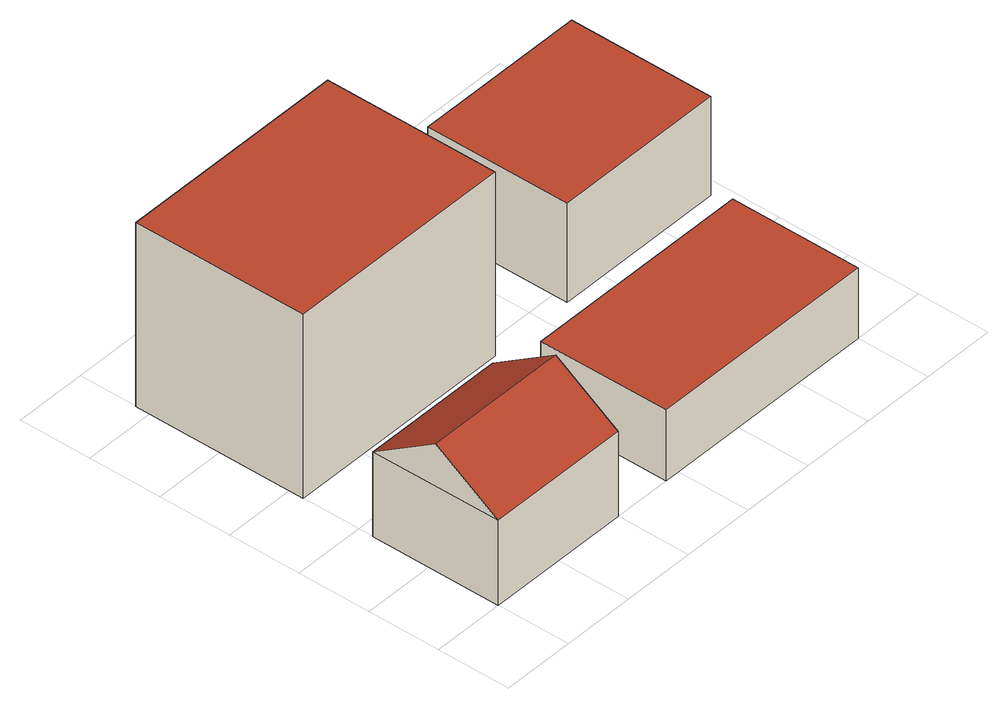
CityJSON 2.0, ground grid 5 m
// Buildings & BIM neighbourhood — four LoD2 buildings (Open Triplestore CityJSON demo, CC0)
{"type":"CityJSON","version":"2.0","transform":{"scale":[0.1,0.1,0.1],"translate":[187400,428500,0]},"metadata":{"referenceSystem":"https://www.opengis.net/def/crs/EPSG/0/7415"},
"CityObjects":{
"building1":{"type":"Building","attributes":{"function":"residential","storeysAboveGround":2},"geometry":[{"type":"Solid","lod":"2","boundaries":[[[[0,1,2,3]],[[0,3,4,5]],[[3,2,6,4]],[[2,1,7,6]],[[1,0,5,7]],[[5,8,7]],[[4,6,9]],[[5,4,9,8]],[[6,7,8,9]]]],"semantics":{"surfaces":[{"type":"GroundSurface"},{"type":"WallSurface"},{"type":"RoofSurface"}],"values":[[0,1,1,1,1,1,1,2,2]]}}]},
"building2":{"type":"Building","attributes":{"function":"residential","storeysAboveGround":4},"geometry":[{"type":"Solid","lod":"2","boundaries":[[[[10,11,12,13]],[[10,13,14,15]],[[13,12,16,14]],[[12,11,17,16]],[[11,10,15,17]],[[15,14,16,17]]]],"semantics":{"surfaces":[{"type":"GroundSurface"},{"type":"WallSurface"},{"type":"RoofSurface"}],"values":[[0,1,1,1,1,2]]}}]},
"building3":{"type":"Building","attributes":{"function":"retail","storeysAboveGround":1},"geometry":[{"type":"Solid","lod":"2","boundaries":[[[[18,19,20,21]],[[18,21,22,23]],[[21,20,24,22]],[[20,19,25,24]],[[19,18,23,25]],[[23,22,24,25]]]],"semantics":{"surfaces":[{"type":"GroundSurface"},{"type":"WallSurface"},{"type":"RoofSurface"}],"values":[[0,1,1,1,1,2]]}}]},
"building4":{"type":"Building","attributes":{"storeysAboveGround":2},"geometry":[{"type":"Solid","lod":"2","boundaries":[[[[26,27,28,29]],[[26,29,30,31]],[[29,28,32,30]],[[28,27,33,32]],[[27,26,31,33]],[[31,30,32,33]]]],"semantics":{"surfaces":[{"type":"GroundSurface"},{"type":"WallSurface"},{"type":"RoofSurface"}],"values":[[0,1,1,1,1,2]]}}]}
},
"vertices":[
[0,0,0],[0,90,0],[100,90,0],[100,0,0],[100,0,60],[0,0,60],[100,90,60],[0,90,60],[0,45,90],[100,45,90],
[0,140,0],[0,260,0],[160,260,0],[160,140,0],[160,140,130],[0,140,130],[160,260,130],[0,260,130],
[140,0,0],[140,90,0],[300,90,0],[300,0,0],[300,0,50],[140,0,50],[300,90,50],[140,90,50],
[220,140,0],[220,240,0],[340,240,0],[340,140,0],[340,140,70],[220,140,70],[340,240,70],[220,240,70]
]}
